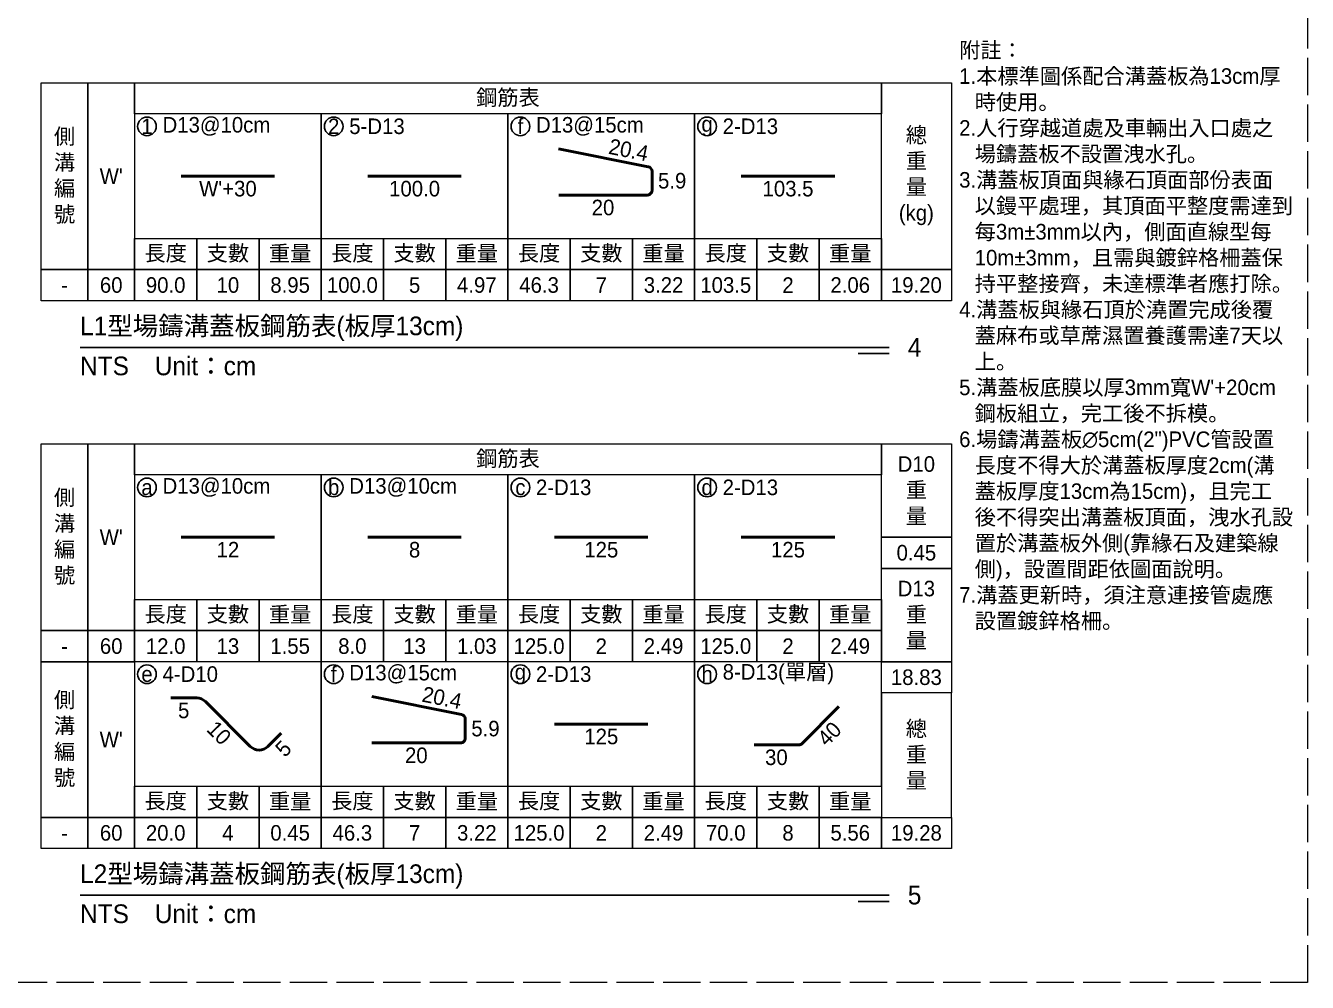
# Model space of a CAD drawing. Extents: x -2931 to 4779, y -2120 to 304.
# Drawn here: x 327.2 to 739.1, y -1964.5 to -1657.1 of the extents above; entities that cross this region are included whole.
import ezdxf

# ---------------------------------------------------------------- set-up
doc = ezdxf.new("R2010")
doc.units = 0
doc.header["$MEASUREMENT"] = 0
doc.linetypes.add('ACAD_ISO02W100', pattern=[15, 12, -3])
doc.layers.add('一、1.基本-圖框', color=7, linetype='Continuous', lineweight=20)
doc.layers.add('二、5.繪圖-鋼筋', color=60, linetype='Continuous', lineweight=50)
doc.layers.add('一、4.基本-隱藏', color=9, linetype='ACAD_ISO02W100', lineweight=20, plot=False)
doc.layers.add('三、1.文字-說明文字', color=2, linetype='Continuous')
doc.layers.add('三、3.文字-註解文字', color=2, linetype='Continuous')
doc.styles.add('次圖名(詳圖)', font='MS PGothic.ttf', dxfattribs={"height": 6})
doc.styles.add('註解文字', font='MS PGothic.ttf', dxfattribs={"height": 5})

msp = doc.modelspace()

# ---------------------------------------------------------------- linework, layer by layer
at = {"layer": '一、1.基本-圖框'}
for points in [[(332.241, -1675.464), (347.241, -1675.464), (347.241, -1735.464), (332.241, -1735.464)], [(347.241, -1675.464), (362.241, -1675.464), (362.241, -1735.464), (347.241, -1735.464)], [(362.241, -1675.464), (602.241, -1675.464), (602.241, -1685.464), (362.241, -1685.464)], [(602.241, -1675.464), (624.741, -1675.464), (624.741, -1735.464), (602.241, -1735.464)], [(422.241, -1685.464), (362.241, -1685.464), (362.241, -1725.464), (422.241, -1725.464)], [(482.241, -1685.464), (422.241, -1685.464), (422.241, -1725.464), (482.241, -1725.464)], [(542.241, -1685.464), (482.241, -1685.464), (482.241, -1725.464), (542.241, -1725.464)], [(602.241, -1685.464), (542.241, -1685.464), (542.241, -1725.464), (602.241, -1725.464)], [(362.241, -1725.464), (382.241, -1725.464), (382.241, -1735.464), (362.241, -1735.464)], [(382.241, -1725.464), (402.241, -1725.464), (402.241, -1735.464), (382.241, -1735.464)], [(402.241, -1725.464), (422.241, -1725.464), (422.241, -1735.464), (402.241, -1735.464)], [(422.241, -1725.464), (442.241, -1725.464), (442.241, -1735.464), (422.241, -1735.464)], [(442.241, -1725.464), (462.241, -1725.464), (462.241, -1735.464), (442.241, -1735.464)], [(462.241, -1725.464), (482.241, -1725.464), (482.241, -1735.464), (462.241, -1735.464)], [(482.241, -1725.464), (502.241, -1725.464), (502.241, -1735.464), (482.241, -1735.464)], [(502.241, -1725.464), (522.241, -1725.464), (522.241, -1735.464), (502.241, -1735.464)], [(522.241, -1725.464), (542.241, -1725.464), (542.241, -1735.464), (522.241, -1735.464)], [(542.241, -1725.464), (562.241, -1725.464), (562.241, -1735.464), (542.241, -1735.464)], [(562.241, -1725.464), (582.241, -1725.464), (582.241, -1735.464), (562.241, -1735.464)], [(582.241, -1725.464), (602.241, -1725.464), (602.241, -1735.464), (582.241, -1735.464)], [(332.241, -1735.464), (347.241, -1735.464), (347.241, -1745.464), (332.241, -1745.464)], [(347.241, -1735.464), (362.241, -1735.464), (362.241, -1745.464), (347.241, -1745.464)], [(362.241, -1735.464), (382.241, -1735.464), (382.241, -1745.464), (362.241, -1745.464)], [(382.241, -1735.464), (402.241, -1735.464), (402.241, -1745.464), (382.241, -1745.464)], [(402.241, -1735.464), (422.241, -1735.464), (422.241, -1745.464), (402.241, -1745.464)], [(422.241, -1735.464), (442.241, -1735.464), (442.241, -1745.464), (422.241, -1745.464)], [(442.241, -1735.464), (462.241, -1735.464), (462.241, -1745.464), (442.241, -1745.464)], [(462.241, -1735.464), (482.241, -1735.464), (482.241, -1745.464), (462.241, -1745.464)], [(482.241, -1735.464), (502.241, -1735.464), (502.241, -1745.464), (482.241, -1745.464)], [(502.241, -1735.464), (522.241, -1735.464), (522.241, -1745.464), (502.241, -1745.464)], [(522.241, -1735.464), (542.241, -1735.464), (542.241, -1745.464), (522.241, -1745.464)], [(542.241, -1735.464), (562.241, -1735.464), (562.241, -1745.464), (542.241, -1745.464)], [(562.241, -1735.464), (582.241, -1735.464), (582.241, -1745.464), (562.241, -1745.464)], [(582.241, -1735.464), (602.241, -1735.464), (602.241, -1745.464), (582.241, -1745.464)], [(602.241, -1735.464), (624.741, -1735.464), (624.741, -1745.464), (602.241, -1745.464)], [(332.241, -1791.464), (347.241, -1791.464), (347.241, -1851.464), (332.241, -1851.464)], [(347.241, -1791.464), (362.241, -1791.464), (362.241, -1851.464), (347.241, -1851.464)], [(362.241, -1791.464), (602.241, -1791.464), (602.241, -1801.464), (362.241, -1801.464)], [(602.241, -1791.464), (624.741, -1791.464), (624.741, -1821.464), (602.241, -1821.464)], [(422.241, -1801.464), (362.241, -1801.464), (362.241, -1841.464), (422.241, -1841.464)], [(482.241, -1801.464), (422.241, -1801.464), (422.241, -1841.464), (482.241, -1841.464)], [(542.241, -1801.464), (482.241, -1801.464), (482.241, -1841.464), (542.241, -1841.464)], [(602.241, -1801.464), (542.241, -1801.464), (542.241, -1841.464), (602.241, -1841.464)], [(602.241, -1821.464), (624.741, -1821.464), (624.741, -1831.464), (602.241, -1831.464)], [(602.241, -1831.464), (624.741, -1831.464), (624.741, -1861.464), (602.241, -1861.464)], [(362.241, -1841.464), (382.241, -1841.464), (382.241, -1851.464), (362.241, -1851.464)], [(382.241, -1841.464), (402.241, -1841.464), (402.241, -1851.464), (382.241, -1851.464)], [(402.241, -1841.464), (422.241, -1841.464), (422.241, -1851.464), (402.241, -1851.464)], [(422.241, -1841.464), (442.241, -1841.464), (442.241, -1851.464), (422.241, -1851.464)], [(442.241, -1841.464), (462.241, -1841.464), (462.241, -1851.464), (442.241, -1851.464)], [(462.241, -1841.464), (482.241, -1841.464), (482.241, -1851.464), (462.241, -1851.464)], [(482.241, -1841.464), (502.241, -1841.464), (502.241, -1851.464), (482.241, -1851.464)], [(502.241, -1841.464), (522.241, -1841.464), (522.241, -1851.464), (502.241, -1851.464)], [(522.241, -1841.464), (542.241, -1841.464), (542.241, -1851.464), (522.241, -1851.464)], [(542.241, -1841.464), (562.241, -1841.464), (562.241, -1851.464), (542.241, -1851.464)], [(562.241, -1841.464), (582.241, -1841.464), (582.241, -1851.464), (562.241, -1851.464)], [(582.241, -1841.464), (602.241, -1841.464), (602.241, -1851.464), (582.241, -1851.464)], [(332.241, -1851.464), (347.241, -1851.464), (347.241, -1861.464), (332.241, -1861.464)], [(347.241, -1851.464), (362.241, -1851.464), (362.241, -1861.464), (347.241, -1861.464)], [(362.241, -1851.464), (382.241, -1851.464), (382.241, -1861.464), (362.241, -1861.464)], [(382.241, -1851.464), (402.241, -1851.464), (402.241, -1861.464), (382.241, -1861.464)], [(402.241, -1851.464), (422.241, -1851.464), (422.241, -1861.464), (402.241, -1861.464)], [(422.241, -1851.464), (442.241, -1851.464), (442.241, -1861.464), (422.241, -1861.464)], [(442.241, -1851.464), (462.241, -1851.464), (462.241, -1861.464), (442.241, -1861.464)], [(462.241, -1851.464), (482.241, -1851.464), (482.241, -1861.464), (462.241, -1861.464)], [(482.241, -1851.464), (502.241, -1851.464), (502.241, -1861.464), (482.241, -1861.464)], [(502.241, -1851.464), (522.241, -1851.464), (522.241, -1861.464), (502.241, -1861.464)], [(522.241, -1851.464), (542.241, -1851.464), (542.241, -1861.464), (522.241, -1861.464)], [(542.241, -1851.464), (562.241, -1851.464), (562.241, -1861.464), (542.241, -1861.464)], [(562.241, -1851.464), (582.241, -1851.464), (582.241, -1861.464), (562.241, -1861.464)], [(582.241, -1851.464), (602.241, -1851.464), (602.241, -1861.464), (582.241, -1861.464)], [(332.241, -1861.464), (347.241, -1861.464), (347.241, -1911.464), (332.241, -1911.464)], [(347.241, -1861.464), (362.241, -1861.464), (362.241, -1911.464), (347.241, -1911.464)], [(422.241, -1861.464), (362.241, -1861.464), (362.241, -1901.464), (422.241, -1901.464)], [(482.241, -1861.464), (422.241, -1861.464), (422.241, -1901.464), (482.241, -1901.464)], [(542.241, -1861.464), (482.241, -1861.464), (482.241, -1901.464), (542.241, -1901.464)], [(602.241, -1861.464), (542.241, -1861.464), (542.241, -1901.464), (602.241, -1901.464)], [(602.241, -1861.464), (624.741, -1861.464), (624.741, -1871.464), (602.241, -1871.464)], [(362.241, -1901.464), (382.241, -1901.464), (382.241, -1911.464), (362.241, -1911.464)], [(382.241, -1901.464), (402.241, -1901.464), (402.241, -1911.464), (382.241, -1911.464)], [(402.241, -1901.464), (422.241, -1901.464), (422.241, -1911.464), (402.241, -1911.464)], [(422.241, -1901.464), (442.241, -1901.464), (442.241, -1911.464), (422.241, -1911.464)], [(442.241, -1901.464), (462.241, -1901.464), (462.241, -1911.464), (442.241, -1911.464)], [(462.241, -1901.464), (482.241, -1901.464), (482.241, -1911.464), (462.241, -1911.464)], [(482.241, -1901.464), (502.241, -1901.464), (502.241, -1911.464), (482.241, -1911.464)], [(502.241, -1901.464), (522.241, -1901.464), (522.241, -1911.464), (502.241, -1911.464)], [(522.241, -1901.464), (542.241, -1901.464), (542.241, -1911.464), (522.241, -1911.464)], [(542.241, -1901.464), (562.241, -1901.464), (562.241, -1911.464), (542.241, -1911.464)], [(562.241, -1901.464), (582.241, -1901.464), (582.241, -1911.464), (562.241, -1911.464)], [(582.241, -1901.464), (602.241, -1901.464), (602.241, -1911.464), (582.241, -1911.464)], [(332.241, -1911.464), (347.241, -1911.464), (347.241, -1921.464), (332.241, -1921.464)], [(347.241, -1911.464), (362.241, -1911.464), (362.241, -1921.464), (347.241, -1921.464)], [(362.241, -1911.464), (382.241, -1911.464), (382.241, -1921.464), (362.241, -1921.464)], [(382.241, -1911.464), (402.241, -1911.464), (402.241, -1921.464), (382.241, -1921.464)], [(402.241, -1911.464), (422.241, -1911.464), (422.241, -1921.464), (402.241, -1921.464)], [(422.241, -1911.464), (442.241, -1911.464), (442.241, -1921.464), (422.241, -1921.464)], [(442.241, -1911.464), (462.241, -1911.464), (462.241, -1921.464), (442.241, -1921.464)], [(462.241, -1911.464), (482.241, -1911.464), (482.241, -1921.464), (462.241, -1921.464)], [(482.241, -1911.464), (502.241, -1911.464), (502.241, -1921.464), (482.241, -1921.464)], [(502.241, -1911.464), (522.241, -1911.464), (522.241, -1921.464), (502.241, -1921.464)], [(522.241, -1911.464), (542.241, -1911.464), (542.241, -1921.464), (522.241, -1921.464)], [(542.241, -1911.464), (562.241, -1911.464), (562.241, -1921.464), (542.241, -1921.464)], [(562.241, -1911.464), (582.241, -1911.464), (582.241, -1921.464), (562.241, -1921.464)], [(582.241, -1911.464), (602.241, -1911.464), (602.241, -1921.464), (582.241, -1921.464)], [(602.241, -1911.464), (624.741, -1911.464), (624.741, -1921.464), (602.241, -1921.464)]]:
    msp.add_lwpolyline(points, close=True, dxfattribs=at)
at = {"layer": '一、1.基本-圖框', "linetype": 'Continuous'}
msp.add_lwpolyline([(624.741, -1871.464), (602.241, -1871.464), (602.241, -1911.464), (624.741, -1911.464)], close=True, dxfattribs=at)
at = {"layer": '一、4.基本-隱藏'}
msp.add_lwpolyline([(-40.855, -1457.464), (739.145, -1457.464), (739.145, -1964.464), (-40.855, -1964.464)], close=True, dxfattribs=at)
at = {"layer": '三、3.文字-註解文字'}
for points in [[(344.741, -1760.464), (604.741, -1760.464)], [(604.741, -1762.464), (594.741, -1762.464)], [(344.741, -1936.464), (604.741, -1936.464)], [(604.741, -1938.464), (594.741, -1938.464)]]:
    msp.add_lwpolyline(points, dxfattribs=at)
for centre in [(366.241, -1689.464), (426.241, -1689.464), (486.241, -1689.464), (546.241, -1689.464), (366.241, -1805.464), (426.241, -1805.464), (486.241, -1805.464), (546.241, -1805.464), (366.241, -1865.464), (426.241, -1865.464), (486.241, -1865.464), (546.241, -1865.464)]:
    msp.add_circle(centre, 3, dxfattribs=at)
at = {"layer": '二、5.繪圖-鋼筋'}
for points in [[(498.544, -1711.522), (527.044, -1711.522, 0.4142136), (528.544, -1710.022), (528.544, -1703.902, 0.3575108), (527.338, -1702.431), (498.538, -1696.671)], [(373.869, -1873.093), (382.213, -1873.093, -0.1989124), (385.041, -1874.264), (399.441, -1888.664, 0.4142136), (405.098, -1888.664), (409.34, -1884.422)], [(438.544, -1887.522), (467.044, -1887.522, 0.4142136), (468.544, -1886.022), (468.544, -1879.902, 0.3575108), (467.338, -1878.431), (438.538, -1872.671)], [(561.317, -1888.146), (575.695, -1888.146, 0.1989124), (576.756, -1887.706), (588.607, -1875.856)]]:
    msp.add_lwpolyline(points, format="xyb", dxfattribs=at)
for points in [[(377.241, -1705.464), (407.241, -1705.464)], [(437.241, -1705.464), (467.241, -1705.464)], [(557.241, -1705.464), (587.241, -1705.464)], [(377.241, -1821.464), (407.241, -1821.464)], [(437.241, -1821.464), (467.241, -1821.464)], [(497.241, -1821.464), (527.241, -1821.464)], [(557.241, -1821.464), (587.241, -1821.464)], [(497.241, -1881.464), (527.241, -1881.464)]]:
    msp.add_lwpolyline(points, dxfattribs=at)

# ---------------------------------------------------------------- texts
at = {"layer": '一、1.基本-圖框', "char_height": 5, "attachment_point": 5, "style": '註解文字'}
for s, width, insert in [('{\\fMS PGothic|b0|i0|c128|p34;鋼筋表}', 128.86758, (482.241, -1680.464)), ('側溝編號', 5, (339.741, -1705.464)), ('總{\\fMS PGothic|b0|i0|c128|p34;重量(kg)}', 5, (613.491, -1705.464)), ("W'", 17.80786, (354.741, -1705.464)), ('{\\fMS PGothic|b0|i0|c128|p34;長度}', 17.80786, (372.241, -1730.464)), ('支數', 17.80786, (392.241, -1730.464)), ('重量', 17.80786, (412.241, -1730.464)), ('{\\fMS PGothic|b0|i0|c128|p34;長度}', 17.80786, (432.241, -1730.464)), ('支數', 17.80786, (452.241, -1730.464)), ('重量', 17.80786, (472.241, -1730.464)), ('{\\fMS PGothic|b0|i0|c128|p34;長度}', 17.80786, (492.241, -1730.464)), ('支數', 17.80786, (512.241, -1730.464)), ('重量', 17.80786, (532.241, -1730.464)), ('{\\fMS PGothic|b0|i0|c128|p34;長度}', 17.80786, (552.241, -1730.464)), ('支數', 17.80786, (572.241, -1730.464)), ('重量', 17.80786, (592.241, -1730.464)), ('{\\fMS PGothic|b0|i0|c128|p34;鋼筋表}', 128.86758, (482.241, -1796.464)), ('{\\fMS PGothic|b0|i0|c128|p34;D10\\P重量}', 5, (613.491, -1806.464)), ('側溝編號', 5, (339.741, -1821.464)), ("W'", 17.80786, (354.741, -1821.464)), ('{\\fMS PGothic|b0|i0|c128|p34;D13\\P重量}', 5, (613.491, -1846.464)), ('{\\fMS PGothic|b0|i0|c128|p34;長度}', 17.80786, (372.241, -1846.464)), ('支數', 17.80786, (392.241, -1846.464)), ('重量', 17.80786, (412.241, -1846.464)), ('{\\fMS PGothic|b0|i0|c128|p34;長度}', 17.80786, (432.241, -1846.464)), ('支數', 17.80786, (452.241, -1846.464)), ('重量', 17.80786, (472.241, -1846.464)), ('{\\fMS PGothic|b0|i0|c128|p34;長度}', 17.80786, (492.241, -1846.464)), ('支數', 17.80786, (512.241, -1846.464)), ('重量', 17.80786, (532.241, -1846.464)), ('{\\fMS PGothic|b0|i0|c128|p34;長度}', 17.80786, (552.241, -1846.464)), ('支數', 17.80786, (572.241, -1846.464)), ('重量', 17.80786, (592.241, -1846.464)), ('側溝編號', 5, (339.741, -1886.464)), ('總重量', 5, (613.491, -1891.464)), ("W'", 17.80786, (354.741, -1886.464)), ('{\\fMS PGothic|b0|i0|c128|p34;長度}', 17.80786, (372.241, -1906.464)), ('支數', 17.80786, (392.241, -1906.464)), ('{\\fMS PGothic|b0|i0|c128|p34;長度}', 17.80786, (432.241, -1906.464)), ('支數', 17.80786, (452.241, -1906.464)), ('{\\fMS PGothic|b0|i0|c128|p34;長度}', 17.80786, (492.241, -1906.464)), ('支數', 17.80786, (512.241, -1906.464)), ('{\\fMS PGothic|b0|i0|c128|p34;長度}', 17.80786, (552.241, -1906.464)), ('支數', 17.80786, (572.241, -1906.464)), ('重量', 17.80786, (412.241, -1906.464)), ('重量', 17.80786, (472.241, -1906.464)), ('重量', 17.80786, (532.241, -1906.464)), ('重量', 17.80786, (592.241, -1906.464))]:
    msp.add_mtext_dynamic_manual_height_columns(s, width=width, gutter_width=30, heights=[0], dxfattribs=dict(at, insert=insert))
at = {"layer": '三、1.文字-說明文字', "insert": (627.241, -1662.464), "char_height": 5, "attachment_point": 1, "style": '註解文字'}
msp.add_mtext_dynamic_manual_height_columns('{\\fMS PGothic|b0|i0|c128|p34;附註：\\P\\pi-5,l5;1.本標準圖係配合溝蓋板為13cm厚時使用。\\P2.人行穿越道處及車輛出入口處之場鑄蓋板不設置洩水孔。\\P3.溝蓋板頂面與緣石頂面部份表面以鏝平處理，其頂面平整度需達到每3m±3mm以\\fPMingLiU|b0|i0|c136|p18;內\\fMS PGothic|b0|i0|c128|p34;，側面直線型每10m±3mm，且需與鍍鋅格柵蓋保持平整接齊，未達標準者應打除。\\P4.溝蓋板與緣石頂於澆置完成後覆蓋麻布或草蓆濕置養護需達7天以上。\\P5.溝蓋板底膜以厚3mm寬W\'+20cm鋼板組立，完工後不拆模。\\P6.場鑄溝蓋板∅5cm(2")PVC管設置長度不得大於溝蓋板厚度2cm(溝蓋板厚度13cm為15cm)，且完工後不得突出溝蓋板頂面，洩水孔設置於溝蓋板外側(靠緣石及建築線側)，設置間距依圖面\\fPMingLiU|b0|i0|c136|p18;說\\fMS PGothic|b0|i0|c128|p34;明。\\P7.溝蓋更新時，須注意連接管處應設置鍍鋅格柵。}', width=107.02496, gutter_width=30, heights=[0], dxfattribs=at)
at = {"layer": '三、3.文字-註解文字'}
for s, width, gutter_width, insert, char_height, attachment_point, style in [('1', 8.38231, 30, (366.241, -1689.464), 5, 5, '註解文字'), ('{\\fMS PGothic|b0|i0|c128|p34;D13@1}0{\\fMS PGothic|b0|i0|c128|p34;cm}', 6.06582, 30, (371.241, -1689.464), 5, 4, '註解文字'), ('2', 8.38231, 30, (426.241, -1689.464), 5, 5, '註解文字'), ('5-D13', 6.06582, 30, (431.241, -1689.464), 5, 4, '註解文字'), ('f', 8.38231, 30, (486.241, -1689.464), 5, 5, '註解文字'), ('D13@15cm', 6.06582, 30, (491.241, -1689.464), 5, 4, '註解文字'), ('g', 8.38231, 30, (546.241, -1689.464), 5, 5, '註解文字'), ('2-D13', 6.06582, 30, (551.241, -1689.464), 5, 4, '註解文字'), ('\\pi0.42401;{\\fMS PGothic|b0|i0|c128|p34;5.9}', 8.83098, 25, (530.044, -1706.962), 5, 4, '註解文字'), ("{\\fMS PGothic|b0|i0|c128|p34;W'+30}", 5.41119, 25, (392.241, -1706.964), 5, 2, '註解文字'), ('{\\fMS PGothic|b0|i0|c128|p34;100.0}', 5.41119, 25, (452.241, -1706.964), 5, 2, '註解文字'), ('{\\fMS PGothic|b0|i0|c128|p34;103.5}', 5.41119, 25, (572.241, -1706.964), 5, 2, '註解文字'), ('{\\fMS PGothic|b0|i0|c128|p34;20}', 5.41119, 25, (512.794, -1713.022), 5, 2, '註解文字'), ('60', 9.06048, 30, (354.741, -1740.464), 5, 5, '註解文字'), ('90.0', 9.06048, 30, (372.241, -1740.464), 5, 5, '註解文字'), ('10', 9.06048, 30, (392.241, -1740.464), 5, 5, '註解文字'), ('8.95', 9.06048, 30, (412.241, -1740.464), 5, 5, '註解文字'), ('100.0', 9.06048, 30, (432.241, -1740.464), 5, 5, '註解文字'), ('5', 9.06048, 30, (452.241, -1740.464), 5, 5, '註解文字'), ('4.97', 9.06048, 30, (472.241, -1740.464), 5, 5, '註解文字'), ('46.3', 9.06048, 30, (492.241, -1740.464), 5, 5, '註解文字'), ('7', 9.06048, 30, (512.241, -1740.464), 5, 5, '註解文字'), ('3.22', 9.06048, 30, (532.241, -1740.464), 5, 5, '註解文字'), ('103.5', 9.06048, 30, (552.241, -1740.464), 5, 5, '註解文字'), ('2', 9.06048, 30, (572.241, -1740.464), 5, 5, '註解文字'), ('2.06', 9.06048, 30, (592.241, -1740.464), 5, 5, '註解文字'), ('19.20', 9.06048, 30, (613.491, -1740.464), 5, 5, '註解文字'), ('-', 9.06048, 30, (339.741, -1740.464), 5, 5, '註解文字'), ('{\\fMS PGothic|b0|i0|c128|p34;L1型場鑄溝蓋板}鋼筋表{\\fMS PGothic|b0|i0|c128|p34;(板厚13cm)}', 215.37549, 15, (344.741, -1754.464), 6, 4, '次圖名(詳圖)'), ('4', 3, 15, (610.741, -1760.464), 6, 4, '次圖名(詳圖)'), ('NTS{\\fMS PGothic|b0|i0|c128|p34;^IUnit：cm}', 136.03259, 15, (344.741, -1766.464), 6, 4, '次圖名(詳圖)'), ('a', 8.38231, 30, (366.241, -1805.464), 5, 5, '註解文字'), ('{\\fMS PGothic|b0|i0|c128|p34;D13@1}0{\\fMS PGothic|b0|i0|c128|p34;cm}', 6.06582, 30, (371.241, -1805.464), 5, 4, '註解文字'), ('b', 8.38231, 30, (426.241, -1805.464), 5, 5, '註解文字'), ('{\\fMS PGothic|b0|i0|c128|p34;D13@1}0{\\fMS PGothic|b0|i0|c128|p34;cm}', 6.06582, 30, (431.241, -1805.464), 5, 4, '註解文字'), ('c', 8.38231, 30, (486.241, -1805.464), 5, 5, '註解文字'), ('2-D13', 6.06582, 30, (491.241, -1805.464), 5, 4, '註解文字'), ('d', 8.38231, 30, (546.241, -1805.464), 5, 5, '註解文字'), ('2-D13', 6.06582, 30, (551.241, -1805.464), 5, 4, '註解文字'), ('{\\fMS PGothic|b0|i0|c128|p34;12}', 5.41119, 25, (392.241, -1822.964), 5, 2, '註解文字'), ('{\\fMS PGothic|b0|i0|c128|p34;8}', 5.41119, 25, (452.241, -1822.964), 5, 2, '註解文字'), ('{\\fMS PGothic|b0|i0|c128|p34;125}', 5.41119, 25, (512.241, -1822.964), 5, 2, '註解文字'), ('{\\fMS PGothic|b0|i0|c128|p34;125}', 5.41119, 25, (572.241, -1822.964), 5, 2, '註解文字'), ('0.45', 9.06048, 30, (613.491, -1826.464), 5, 5, '註解文字'), ('-', 9.06048, 30, (339.741, -1856.464), 5, 5, '註解文字'), ('60', 9.06048, 30, (354.741, -1856.464), 5, 5, '註解文字'), ('12.0', 9.06048, 30, (372.241, -1856.464), 5, 5, '註解文字'), ('13', 9.06048, 30, (392.241, -1856.464), 5, 5, '註解文字'), ('1.55', 9.06048, 30, (412.241, -1856.464), 5, 5, '註解文字'), ('8.0', 9.06048, 30, (432.241, -1856.464), 5, 5, '註解文字'), ('13', 9.06048, 30, (452.241, -1856.464), 5, 5, '註解文字'), ('1.03', 9.06048, 30, (472.241, -1856.464), 5, 5, '註解文字'), ('125.0', 9.06048, 30, (492.241, -1856.464), 5, 5, '註解文字'), ('2', 9.06048, 30, (512.241, -1856.464), 5, 5, '註解文字'), ('2.49', 9.06048, 30, (532.241, -1856.464), 5, 5, '註解文字'), ('125.0', 9.06048, 30, (552.241, -1856.464), 5, 5, '註解文字'), ('2', 9.06048, 30, (572.241, -1856.464), 5, 5, '註解文字'), ('2.49', 9.06048, 30, (592.241, -1856.464), 5, 5, '註解文字'), ('8-D13(單層)', 38.07441, 30, (551.241, -1865.464), 5, 4, '註解文字'), ('e', 8.38231, 30, (366.241, -1865.464), 5, 5, '註解文字'), ('4-D10', 6.06582, 30, (371.241, -1865.464), 5, 4, '註解文字'), ('f', 8.38231, 30, (426.241, -1865.464), 5, 5, '註解文字'), ('{\\fMS PGothic|b0|i0|c128|p34;D13@1}5{\\fMS PGothic|b0|i0|c128|p34;cm}', 6.06582, 30, (431.241, -1865.464), 5, 4, '註解文字'), ('g', 8.38231, 30, (486.241, -1865.464), 5, 5, '註解文字'), ('2-D13', 6.06582, 30, (491.241, -1865.464), 5, 4, '註解文字'), ('h', 8.38231, 30, (546.241, -1865.464), 5, 5, '註解文字'), ('18.83', 9.06048, 30, (613.491, -1866.464), 5, 5, '註解文字'), ('{\\fMS PGothic|b0|i0|c128|p34;5}', 5.41119, 25, (378.041, -1874.593), 5, 2, '註解文字'), ('\\pi0.42401;{\\fMS PGothic|b0|i0|c128|p34;5.9}', 8.83098, 25, (470.044, -1882.962), 5, 4, '註解文字'), ('{\\fMS PGothic|b0|i0|c128|p34;125}', 5.41119, 25, (512.241, -1882.964), 5, 2, '註解文字'), ('{\\fMS PGothic|b0|i0|c128|p34;20}', 5.41119, 25, (452.794, -1889.022), 5, 2, '註解文字'), ('{\\fMS PGothic|b0|i0|c128|p34;30}', 5.41119, 25, (568.506, -1889.646), 5, 2, '註解文字'), ('60', 9.06048, 30, (354.741, -1916.464), 5, 5, '註解文字'), ('20.0', 9.06048, 30, (372.241, -1916.464), 5, 5, '註解文字'), ('4', 9.06048, 30, (392.241, -1916.464), 5, 5, '註解文字'), ('0.45', 9.06048, 30, (412.241, -1916.464), 5, 5, '註解文字'), ('46.3', 9.06048, 30, (432.241, -1916.464), 5, 5, '註解文字'), ('7', 9.06048, 30, (452.241, -1916.464), 5, 5, '註解文字'), ('3.22', 9.06048, 30, (472.241, -1916.464), 5, 5, '註解文字'), ('125.0', 9.06048, 30, (492.241, -1916.464), 5, 5, '註解文字'), ('2', 9.06048, 30, (512.241, -1916.464), 5, 5, '註解文字'), ('2.49', 9.06048, 30, (532.241, -1916.464), 5, 5, '註解文字'), ('70.0', 9.06048, 30, (552.241, -1916.464), 5, 5, '註解文字'), ('8', 9.06048, 30, (572.241, -1916.464), 5, 5, '註解文字'), ('5.56', 9.06048, 30, (592.241, -1916.464), 5, 5, '註解文字'), ('19.28', 9.06048, 30, (613.491, -1916.464), 5, 5, '註解文字'), ('-', 9.06048, 30, (339.741, -1916.464), 5, 5, '註解文字'), ('{\\fMS PGothic|b0|i0|c128|p34;L}2{\\fMS PGothic|b0|i0|c128|p34;型場鑄溝蓋板}鋼筋表{\\fMS PGothic|b0|i0|c128|p34;(板厚13cm)}', 215.37549, 15, (344.741, -1930.464), 6, 4, '次圖名(詳圖)'), ('5', 3, 15, (610.741, -1936.464), 6, 4, '次圖名(詳圖)'), ('NTS{\\fMS PGothic|b0|i0|c128|p34;^IUnit：cm}', 136.03259, 15, (344.741, -1942.464), 6, 4, '次圖名(詳圖)')]:
    msp.add_mtext_dynamic_manual_height_columns(s, width=width, gutter_width=gutter_width, heights=[0], dxfattribs=dict(at, insert=insert, char_height=char_height, attachment_point=attachment_point, style=style))
at = {"layer": '三、3.文字-註解文字', "char_height": 5, "style": '註解文字'}
for s, insert, attachment_point, rotation in [('{\\fMS PGothic|b0|i0|c128|p34;20.4}', (520.529, -1699.539), 8, 348.63952), ('{\\fMS PGothic|b0|i0|c128|p34;20.4}', (460.529, -1875.539), 8, 348.63952), ('{\\fMS PGothic|b0|i0|c128|p34;10}', (391.18, -1882.525), 2, 314.93188), ('{\\fMS PGothic|b0|i0|c128|p34;40}', (583.742, -1882.842), 2, 45.18682), ('{\\fMS PGothic|b0|i0|c128|p34;5}', (408.28, -1887.604), 2, 45.41649)]:
    msp.add_mtext_dynamic_manual_height_columns(s, width=5.41119, gutter_width=25, heights=[0], dxfattribs=dict(at, insert=insert, attachment_point=attachment_point, rotation=rotation))

doc.saveas('drawing.dxf')
